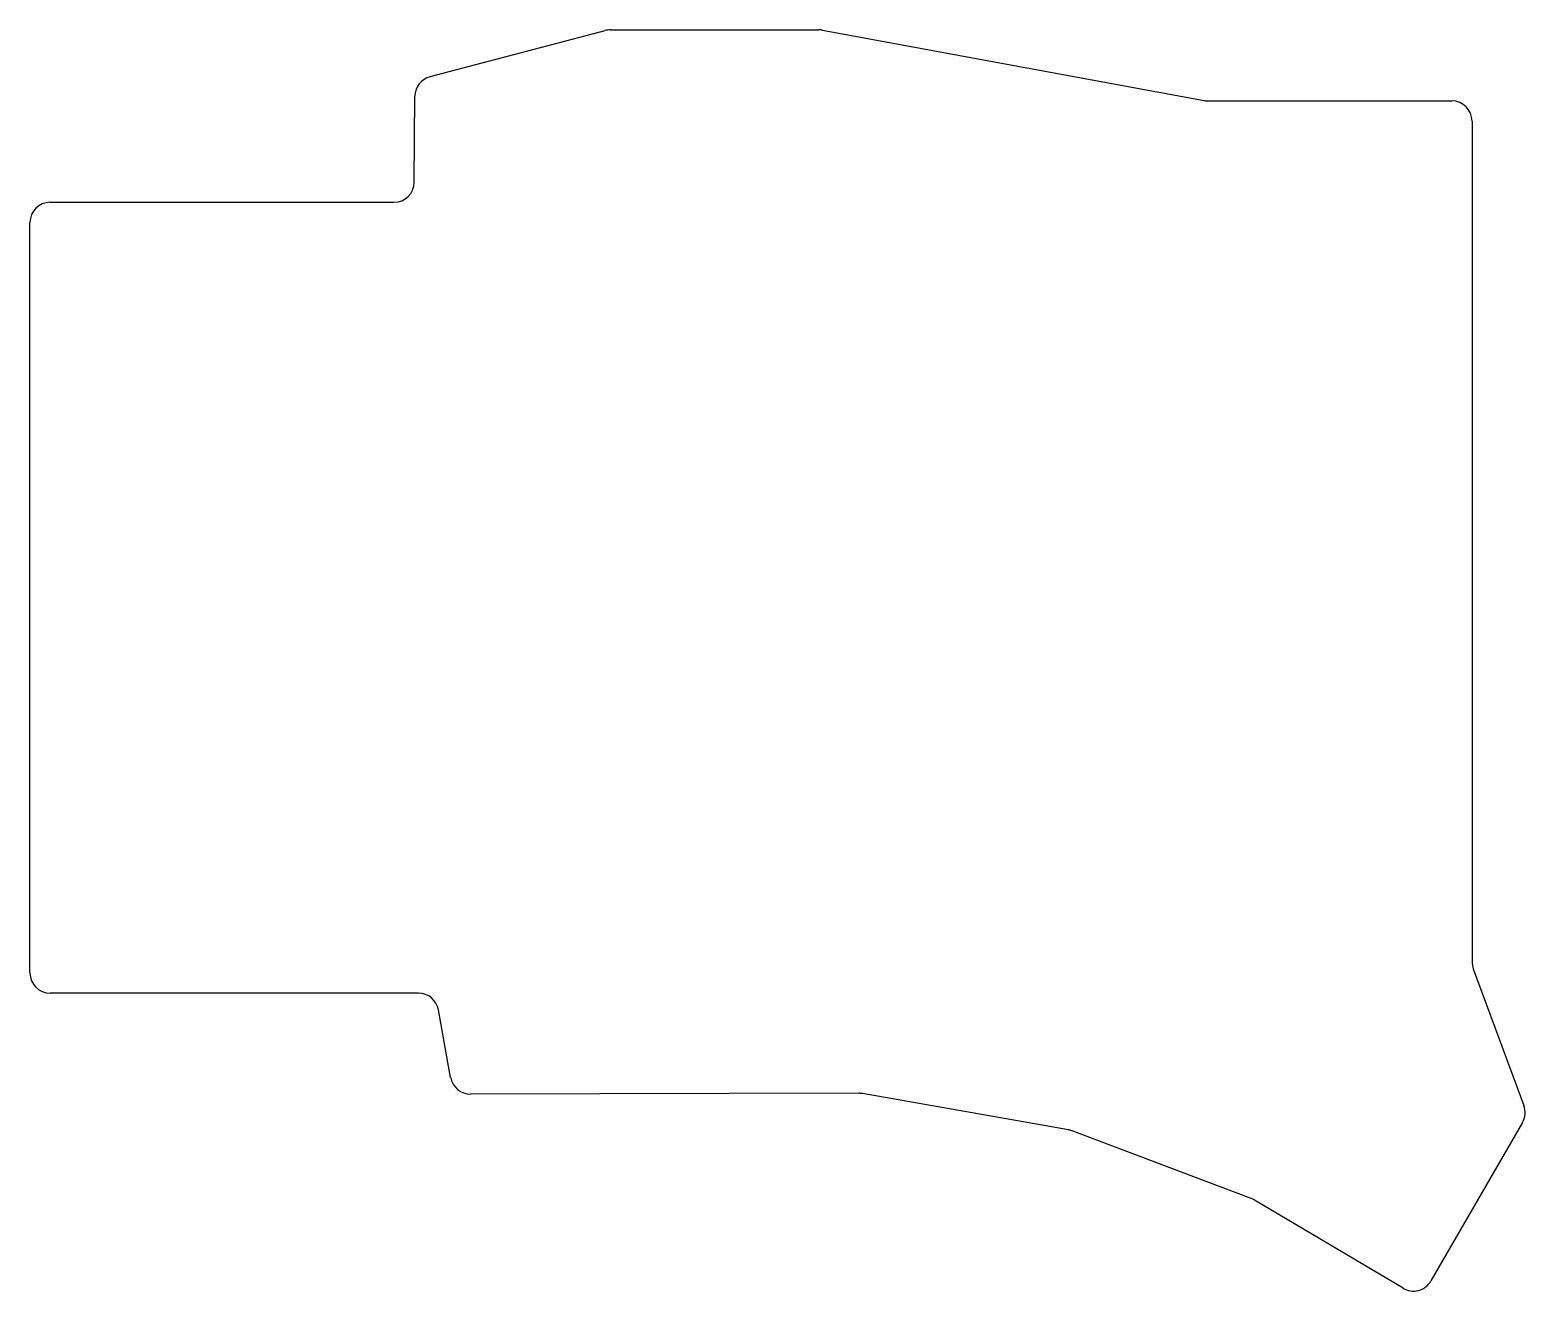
# Model space of a CAD drawing. Header units: millimetres. Extents: x 49 to 197, y -168 to -44.
import ezdxf

# ---------------------------------------------------------------- set-up
doc = ezdxf.new("R2010")
doc.units = ezdxf.units.MM

msp = doc.modelspace()

# ---------------------------------------------------------------- linework, layer by layer
at = {"linetype": 'CONTINUOUS'}
for p, q in [((88.75, -48.28), (106.02, -43.74)), ((106.53, -43.67), (127.08, -43.67)), ((127.45, -43.7), (165.09, -50.64)), ((87.18, -58.69), (87.25, -50.2)), ((165.45, -50.67), (189.52, -50.67)), ((191.52, -52.67), (191.52, -119.17)), ((51.27, -60.67), (85.18, -60.67)), ((49.27, -136.67), (49.27, -62.67)), ((191.52, -119.17), (191.52, -135.56)), ((191.64, -136.26), (196.63, -149.73)), ((87.6, -138.67), (51.27, -138.67)), ((90.77, -146.97), (89.56, -140.32)), ((131.03, -148.54), (92.74, -148.62)), ((151.7, -152.15), (131.38, -148.57)), ((196.48, -151.43), (187.46, -167.05)), ((169.73, -158.92), (152.06, -152.25)), ((184.71, -167.77), (170.05, -159.07))]:
    msp.add_line(p, q, dxfattribs=at)
for centre, start, end in [((106.53, -45.67), 90, 104.7436), ((127.08, -45.67), 79.5625, 90), ((89.25, -50.22), 104.7436, 179.5225), ((165.45, -48.67), 259.5625, 270), ((189.52, -52.67), 0, 90), ((85.18, -58.67), 270, 359.5225), ((51.27, -62.67), 90, 180), ((193.52, -135.56), 180, 200.3044), ((51.27, -136.67), 180, 270), ((87.6, -140.67), 10.2542, 90), ((92.74, -146.62), 190.2542, 270.1182), ((131.03, -150.54), 80, 90.1182), ((194.75, -150.43), 330, 20.3044), ((151.35, -154.12), 69.3312, 80), ((169.03, -160.79), 59.3311, 69.3312), ((185.73, -166.05), 239.3311, 330)]:
    msp.add_arc(centre, 2, start, end, dxfattribs=at)

doc.saveas('drawing.dxf')
